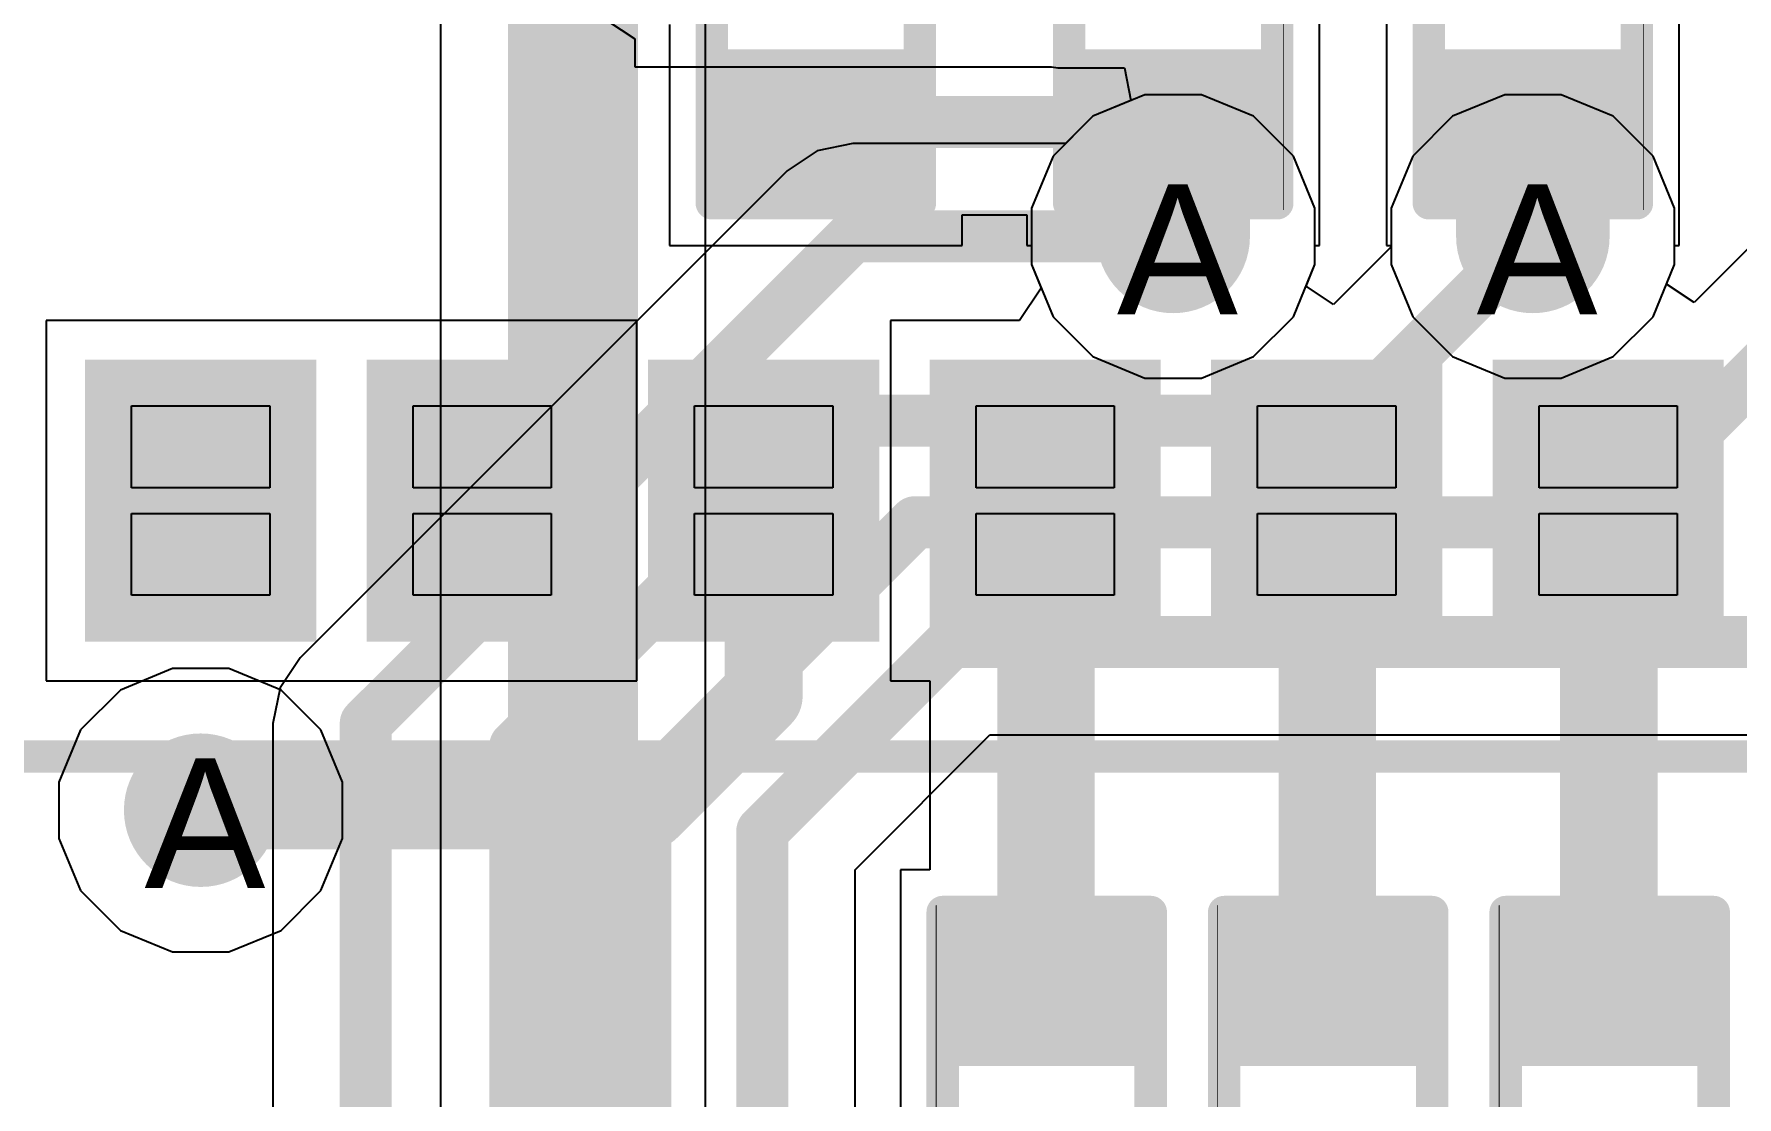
# Model space of a CAD drawing. Header units: inches. Extents: x 0 to 5271, y 0 to 5417.
# Drawn here: x 120.19 to 126.85, y 28.31 to 32.46 of the extents above; entities that cross this region are included whole.
import ezdxf

# ---------------------------------------------------------------- set-up
doc = ezdxf.new("R2010")
doc.units = ezdxf.units.IN
for name, color, linetype in [('Bottom Layer', 5, 'Continuous'), ('Bottom Overlay', 54, 'Continuous'), ('Bottom Paste', 16, 'Continuous'), ('Bottom Solder', 6, 'Continuous'), ('Drill Drawing', 1, 'Continuous'), ('L2_GND1', 16, 'Continuous'), ('L3_SIG1', 76, 'Continuous'), ('L4_PWR', 90, 'Continuous'), ('L5_GND2', 156, 'Continuous'), ('L6_SIG2', 130, 'Continuous'), ('L7_GND3', 216, 'Continuous'), ('Top Layer', 1, 'Continuous'), ('Top Overlay', 2, 'Continuous'), ('Top Paste', 8, 'Continuous'), ('Top Solder', 216, 'Continuous'), ('Via Holes', 16, 'Continuous')]:
    doc.layers.add(name, color=color, linetype=linetype)
doc.styles.add('Arial', font='', dxfattribs={"height": 0.2})
doc.styles.get('Arial').set_extended_font_data('Arial')

# ---------------------------------------------------------------- blocks, each defined once
blk = doc.blocks.new('R___0402_B_182')
at = {"layer": 'Bottom Layer'}
for points in [[(-0.2413, 0.3175), (-0.2413, -0.3175), (-0.6985, -0.3175), (-0.6985, 0.3175)], [(0.6985, 0.3175), (0.6985, -0.3175), (0.2413, -0.3175), (0.2413, 0.3175)]]:
    blk.add_hatch(color=5, dxfattribs=at).paths.add_polyline_path(points)
at = {"layer": 'Bottom Paste'}
for points in [[(-0.2413, 0.3175), (-0.2413, -0.3175), (-0.6985, -0.3175), (-0.6985, 0.3175)], [(0.6985, 0.3175), (0.6985, -0.3175), (0.2413, -0.3175), (0.2413, 0.3175)]]:
    blk.add_hatch(color=16, dxfattribs=at).paths.add_polyline_path(points)
at = {"layer": 'Bottom Solder'}
for points in [[(-0.1863, 0.3725), (-0.1863, -0.3725), (-0.7535, -0.3725), (-0.7535, 0.3725)], [(0.7535, 0.3725), (0.7535, -0.3725), (0.1863, -0.3725), (0.1863, 0.3725)]]:
    blk.add_hatch(color=6, dxfattribs=at).paths.add_polyline_path(points)
at = {"layer": 'Bottom Overlay'}
for points in [[(0.7874, 0.4064, 0.127, 0.127, 0), (-0.7874, 0.4064, 0.127, 0.127, 0)], [(-0.7874, -0.4064, 0.127, 0.127, 0), (-0.7874, 0.4064, 0.127, 0.127, 0)], [(0.7874, -0.4064, 0.127, 0.127, 0), (0.7874, 0.4064, 0.127, 0.127, 0)], [(0.8128, 0.4318, 0.00323, 0.00323, 0), (-0.8128, 0.4318, 0.00323, 0.00323, 0)], [(0.7874, -0.4064, 0.127, 0.127, 0), (-0.7874, -0.4064, 0.127, 0.127, 0)]]:
    blk.add_lwpolyline(points, format="xyseb", dxfattribs=at)
for points in [[(-0.8191, 0.4064, 0.0635, 0.0635, 1), (-0.7556, 0.4064, 0.0635, 0.0635, 1)], [(-0.8191, 0.4064, 0.0635, 0.0635, 1), (-0.7556, 0.4064, 0.0635, 0.0635, 1)], [(0.7557, 0.4064, 0.0635, 0.0635, 1), (0.8192, 0.4064, 0.0635, 0.0635, 1)], [(0.7557, 0.4064, 0.0635, 0.0635, 1), (0.8192, 0.4064, 0.0635, 0.0635, 1)], [(-0.8136, 0.4318, 0.00161, 0.00161, 1), (-0.812, 0.4318, 0.00161, 0.00161, 1)], [(0.812, 0.4318, 0.00161, 0.00161, 1), (0.8136, 0.4318, 0.00161, 0.00161, 1)], [(-0.8191, -0.4064, 0.0635, 0.0635, 1), (-0.7556, -0.4064, 0.0635, 0.0635, 1)], [(-0.8191, -0.4064, 0.0635, 0.0635, 1), (-0.7556, -0.4064, 0.0635, 0.0635, 1)], [(0.7557, -0.4064, 0.0635, 0.0635, 1), (0.8192, -0.4064, 0.0635, 0.0635, 1)], [(0.7557, -0.4064, 0.0635, 0.0635, 1), (0.8192, -0.4064, 0.0635, 0.0635, 1)]]:
    blk.add_lwpolyline(points, format="xyseb", close=True, dxfattribs=at)
blk = doc.blocks.new('R___0402_B_183')
at = {"layer": 'Bottom Layer'}
for points in [[(-0.2413, 0.3175), (-0.2413, -0.3175), (-0.6985, -0.3175), (-0.6985, 0.3175)], [(0.6985, 0.3175), (0.6985, -0.3175), (0.2413, -0.3175), (0.2413, 0.3175)]]:
    blk.add_hatch(color=5, dxfattribs=at).paths.add_polyline_path(points)
at = {"layer": 'Bottom Paste'}
for points in [[(-0.2413, 0.3175), (-0.2413, -0.3175), (-0.6985, -0.3175), (-0.6985, 0.3175)], [(0.6985, 0.3175), (0.6985, -0.3175), (0.2413, -0.3175), (0.2413, 0.3175)]]:
    blk.add_hatch(color=16, dxfattribs=at).paths.add_polyline_path(points)
at = {"layer": 'Bottom Solder'}
for points in [[(-0.1863, 0.3725), (-0.1863, -0.3725), (-0.7535, -0.3725), (-0.7535, 0.3725)], [(0.7535, 0.3725), (0.7535, -0.3725), (0.1863, -0.3725), (0.1863, 0.3725)]]:
    blk.add_hatch(color=6, dxfattribs=at).paths.add_polyline_path(points)
at = {"layer": 'Bottom Overlay'}
for points in [[(0.7874, 0.4064, 0.127, 0.127, 0), (-0.7874, 0.4064, 0.127, 0.127, 0)], [(-0.7874, -0.4064, 0.127, 0.127, 0), (-0.7874, 0.4064, 0.127, 0.127, 0)], [(0.7874, -0.4064, 0.127, 0.127, 0), (0.7874, 0.4064, 0.127, 0.127, 0)], [(0.8128, 0.4318, 0.00323, 0.00323, 0), (-0.8128, 0.4318, 0.00323, 0.00323, 0)], [(0.7874, -0.4064, 0.127, 0.127, 0), (-0.7874, -0.4064, 0.127, 0.127, 0)]]:
    blk.add_lwpolyline(points, format="xyseb", dxfattribs=at)
for points in [[(-0.8191, 0.4064, 0.0635, 0.0635, 1), (-0.7556, 0.4064, 0.0635, 0.0635, 1)], [(-0.8191, 0.4064, 0.0635, 0.0635, 1), (-0.7556, 0.4064, 0.0635, 0.0635, 1)], [(0.7557, 0.4064, 0.0635, 0.0635, 1), (0.8192, 0.4064, 0.0635, 0.0635, 1)], [(0.7557, 0.4064, 0.0635, 0.0635, 1), (0.8192, 0.4064, 0.0635, 0.0635, 1)], [(-0.8136, 0.4318, 0.00161, 0.00161, 1), (-0.812, 0.4318, 0.00161, 0.00161, 1)], [(0.812, 0.4318, 0.00161, 0.00161, 1), (0.8136, 0.4318, 0.00161, 0.00161, 1)], [(-0.8191, -0.4064, 0.0635, 0.0635, 1), (-0.7556, -0.4064, 0.0635, 0.0635, 1)], [(-0.8191, -0.4064, 0.0635, 0.0635, 1), (-0.7556, -0.4064, 0.0635, 0.0635, 1)], [(0.7557, -0.4064, 0.0635, 0.0635, 1), (0.8192, -0.4064, 0.0635, 0.0635, 1)], [(0.7557, -0.4064, 0.0635, 0.0635, 1), (0.8192, -0.4064, 0.0635, 0.0635, 1)]]:
    blk.add_lwpolyline(points, format="xyseb", close=True, dxfattribs=at)
blk = doc.blocks.new('R___0402_184')
at = {"layer": 'Top Layer'}
for points in [[(-0.6985, -0.3175), (-0.6985, 0.3175), (-0.2413, 0.3175), (-0.2413, -0.3175)], [(0.2413, -0.3175), (0.2413, 0.3175), (0.6985, 0.3175), (0.6985, -0.3175)]]:
    blk.add_hatch(color=1, dxfattribs=at).paths.add_polyline_path(points)
at = {"layer": 'Top Paste'}
for points in [[(-0.6985, -0.3175), (-0.6985, 0.3175), (-0.2413, 0.3175), (-0.2413, -0.3175)], [(0.2413, -0.3175), (0.2413, 0.3175), (0.6985, 0.3175), (0.6985, -0.3175)]]:
    blk.add_hatch(color=8, dxfattribs=at).paths.add_polyline_path(points)
at = {"layer": 'Top Solder'}
for points in [[(-0.7535, -0.3725), (-0.7535, 0.3725), (-0.1863, 0.3725), (-0.1863, -0.3725)], [(0.1863, -0.3725), (0.1863, 0.3725), (0.7535, 0.3725), (0.7535, -0.3725)]]:
    blk.add_hatch(color=216, dxfattribs=at).paths.add_polyline_path(points)
at = {"layer": 'Top Overlay'}
for points in [[(0.7874, 0.4064, 0.127, 0.127, 0), (-0.7874, 0.4064, 0.127, 0.127, 0)], [(-0.7874, -0.4064, 0.127, 0.127, 0), (-0.7874, 0.4064, 0.127, 0.127, 0)], [(0.7874, -0.4064, 0.127, 0.127, 0), (0.7874, 0.4064, 0.127, 0.127, 0)], [(0.7874, -0.4064, 0.127, 0.127, 0), (-0.7874, -0.4064, 0.127, 0.127, 0)], [(0.8128, -0.4318, 0.00323, 0.00323, 0), (-0.8128, -0.4318, 0.00323, 0.00323, 0)]]:
    blk.add_lwpolyline(points, format="xyseb", dxfattribs=at)
for points in [[(-0.8191, 0.4064, 0.0635, 0.0635, 1), (-0.7556, 0.4064, 0.0635, 0.0635, 1)], [(-0.8191, 0.4064, 0.0635, 0.0635, 1), (-0.7556, 0.4064, 0.0635, 0.0635, 1)], [(0.7557, 0.4064, 0.0635, 0.0635, 1), (0.8192, 0.4064, 0.0635, 0.0635, 1)], [(0.7557, 0.4064, 0.0635, 0.0635, 1), (0.8192, 0.4064, 0.0635, 0.0635, 1)], [(-0.8191, -0.4064, 0.0635, 0.0635, 1), (-0.7556, -0.4064, 0.0635, 0.0635, 1)], [(-0.8191, -0.4064, 0.0635, 0.0635, 1), (-0.7556, -0.4064, 0.0635, 0.0635, 1)], [(0.7557, -0.4064, 0.0635, 0.0635, 1), (0.8192, -0.4064, 0.0635, 0.0635, 1)], [(0.7557, -0.4064, 0.0635, 0.0635, 1), (0.8192, -0.4064, 0.0635, 0.0635, 1)], [(-0.8136, -0.4318, 0.00161, 0.00161, 1), (-0.812, -0.4318, 0.00161, 0.00161, 1)], [(0.812, -0.4318, 0.00161, 0.00161, 1), (0.8136, -0.4318, 0.00161, 0.00161, 1)]]:
    blk.add_lwpolyline(points, format="xyseb", close=True, dxfattribs=at)
blk = doc.blocks.new('R___0402_186')
at = {"layer": 'Top Layer'}
for points in [[(-0.6985, -0.3175), (-0.6985, 0.3175), (-0.2413, 0.3175), (-0.2413, -0.3175)], [(0.2413, -0.3175), (0.2413, 0.3175), (0.6985, 0.3175), (0.6985, -0.3175)]]:
    blk.add_hatch(color=1, dxfattribs=at).paths.add_polyline_path(points)
at = {"layer": 'Top Paste'}
for points in [[(-0.6985, -0.3175), (-0.6985, 0.3175), (-0.2413, 0.3175), (-0.2413, -0.3175)], [(0.2413, -0.3175), (0.2413, 0.3175), (0.6985, 0.3175), (0.6985, -0.3175)]]:
    blk.add_hatch(color=8, dxfattribs=at).paths.add_polyline_path(points)
at = {"layer": 'Top Solder'}
for points in [[(-0.7535, -0.3725), (-0.7535, 0.3725), (-0.1863, 0.3725), (-0.1863, -0.3725)], [(0.1863, -0.3725), (0.1863, 0.3725), (0.7535, 0.3725), (0.7535, -0.3725)]]:
    blk.add_hatch(color=216, dxfattribs=at).paths.add_polyline_path(points)
at = {"layer": 'Top Overlay'}
for points in [[(0.7874, 0.4064, 0.127, 0.127, 0), (-0.7874, 0.4064, 0.127, 0.127, 0)], [(-0.7874, -0.4064, 0.127, 0.127, 0), (-0.7874, 0.4064, 0.127, 0.127, 0)], [(0.7874, -0.4064, 0.127, 0.127, 0), (0.7874, 0.4064, 0.127, 0.127, 0)], [(0.7874, -0.4064, 0.127, 0.127, 0), (-0.7874, -0.4064, 0.127, 0.127, 0)], [(0.8128, -0.4318, 0.00323, 0.00323, 0), (-0.8128, -0.4318, 0.00323, 0.00323, 0)]]:
    blk.add_lwpolyline(points, format="xyseb", dxfattribs=at)
for points in [[(-0.8191, 0.4064, 0.0635, 0.0635, 1), (-0.7556, 0.4064, 0.0635, 0.0635, 1)], [(-0.8191, 0.4064, 0.0635, 0.0635, 1), (-0.7556, 0.4064, 0.0635, 0.0635, 1)], [(0.7557, 0.4064, 0.0635, 0.0635, 1), (0.8192, 0.4064, 0.0635, 0.0635, 1)], [(0.7557, 0.4064, 0.0635, 0.0635, 1), (0.8192, 0.4064, 0.0635, 0.0635, 1)], [(-0.8191, -0.4064, 0.0635, 0.0635, 1), (-0.7556, -0.4064, 0.0635, 0.0635, 1)], [(-0.8191, -0.4064, 0.0635, 0.0635, 1), (-0.7556, -0.4064, 0.0635, 0.0635, 1)], [(0.7557, -0.4064, 0.0635, 0.0635, 1), (0.8192, -0.4064, 0.0635, 0.0635, 1)], [(0.7557, -0.4064, 0.0635, 0.0635, 1), (0.8192, -0.4064, 0.0635, 0.0635, 1)], [(-0.8136, -0.4318, 0.00161, 0.00161, 1), (-0.812, -0.4318, 0.00161, 0.00161, 1)], [(0.812, -0.4318, 0.00161, 0.00161, 1), (0.8136, -0.4318, 0.00161, 0.00161, 1)]]:
    blk.add_lwpolyline(points, format="xyseb", close=True, dxfattribs=at)
blk = doc.blocks.new('R___0402_187')
at = {"layer": 'Top Layer'}
for points in [[(-0.6985, -0.3175), (-0.6985, 0.3175), (-0.2413, 0.3175), (-0.2413, -0.3175)], [(0.2413, -0.3175), (0.2413, 0.3175), (0.6985, 0.3175), (0.6985, -0.3175)]]:
    blk.add_hatch(color=1, dxfattribs=at).paths.add_polyline_path(points)
at = {"layer": 'Top Paste'}
for points in [[(-0.6985, -0.3175), (-0.6985, 0.3175), (-0.2413, 0.3175), (-0.2413, -0.3175)], [(0.2413, -0.3175), (0.2413, 0.3175), (0.6985, 0.3175), (0.6985, -0.3175)]]:
    blk.add_hatch(color=8, dxfattribs=at).paths.add_polyline_path(points)
at = {"layer": 'Top Solder'}
for points in [[(-0.7535, -0.3725), (-0.7535, 0.3725), (-0.1863, 0.3725), (-0.1863, -0.3725)], [(0.1863, -0.3725), (0.1863, 0.3725), (0.7535, 0.3725), (0.7535, -0.3725)]]:
    blk.add_hatch(color=216, dxfattribs=at).paths.add_polyline_path(points)
at = {"layer": 'Top Overlay'}
for points in [[(0.7874, 0.4064, 0.127, 0.127, 0), (-0.7874, 0.4064, 0.127, 0.127, 0)], [(-0.7874, -0.4064, 0.127, 0.127, 0), (-0.7874, 0.4064, 0.127, 0.127, 0)], [(0.7874, -0.4064, 0.127, 0.127, 0), (0.7874, 0.4064, 0.127, 0.127, 0)], [(0.7874, -0.4064, 0.127, 0.127, 0), (-0.7874, -0.4064, 0.127, 0.127, 0)], [(0.8128, -0.4318, 0.00323, 0.00323, 0), (-0.8128, -0.4318, 0.00323, 0.00323, 0)]]:
    blk.add_lwpolyline(points, format="xyseb", dxfattribs=at)
for points in [[(-0.8192, 0.4064, 0.0635, 0.0635, 1), (-0.7557, 0.4064, 0.0635, 0.0635, 1)], [(-0.8192, 0.4064, 0.0635, 0.0635, 1), (-0.7557, 0.4064, 0.0635, 0.0635, 1)], [(0.7556, 0.4064, 0.0635, 0.0635, 1), (0.8191, 0.4064, 0.0635, 0.0635, 1)], [(0.7556, 0.4064, 0.0635, 0.0635, 1), (0.8191, 0.4064, 0.0635, 0.0635, 1)], [(-0.8192, -0.4064, 0.0635, 0.0635, 1), (-0.7557, -0.4064, 0.0635, 0.0635, 1)], [(-0.8192, -0.4064, 0.0635, 0.0635, 1), (-0.7557, -0.4064, 0.0635, 0.0635, 1)], [(0.7556, -0.4064, 0.0635, 0.0635, 1), (0.8191, -0.4064, 0.0635, 0.0635, 1)], [(0.7556, -0.4064, 0.0635, 0.0635, 1), (0.8191, -0.4064, 0.0635, 0.0635, 1)], [(-0.8137, -0.4318, 0.00161, 0.00161, 1), (-0.812, -0.4318, 0.00161, 0.00161, 1)], [(0.8119, -0.4318, 0.00161, 0.00161, 1), (0.8136, -0.4318, 0.00161, 0.00161, 1)]]:
    blk.add_lwpolyline(points, format="xyseb", close=True, dxfattribs=at)
blk = doc.blocks.new('A7682E_268')
at = {"layer": 'Top Layer'}
for points in [[(-6.95, -8.35), (-6.25, -8.35), (-6.25, -9.25), (-6.95, -9.25)], [(-5.85, -8.35), (-5.15, -8.35), (-5.15, -9.25), (-5.85, -9.25)], [(-4.75, -8.35), (-4.05, -8.35), (-4.05, -9.25), (-4.75, -9.25)], [(-3.65, -8.35), (-2.95, -8.35), (-2.95, -9.25), (-3.65, -9.25)], [(-2.55, -8.35), (-1.85, -8.35), (-1.85, -9.25), (-2.55, -9.25)], [(-1.45, -8.35), (-0.75, -8.35), (-0.75, -9.25), (-1.45, -9.25)]]:
    blk.add_hatch(color=1, dxfattribs=at).paths.add_polyline_path(points)
at = {"layer": 'Top Solder'}
for points in [[(-7.0516, -8.2484), (-6.1484, -8.2484), (-6.1484, -9.3516), (-7.0516, -9.3516)], [(-5.9516, -8.2484), (-5.0484, -8.2484), (-5.0484, -9.3516), (-5.9516, -9.3516)], [(-4.8516, -8.2484), (-3.9484, -8.2484), (-3.9484, -9.3516), (-4.8516, -9.3516)], [(-3.7516, -8.2484), (-2.8484, -8.2484), (-2.8484, -9.3516), (-3.7516, -9.3516)], [(-2.6516, -8.2484), (-1.7484, -8.2484), (-1.7484, -9.3516), (-2.6516, -9.3516)], [(-1.5516, -8.2484), (-0.6484, -8.2484), (-0.6484, -9.3516), (-1.5516, -9.3516)]]:
    blk.add_hatch(color=216, dxfattribs=at).paths.add_polyline_path(points)
at = {"layer": 'Top Overlay'}
blk.add_lwpolyline([(-9.8, -9.8, 0.127, 0.127, 0), (9.8, -9.8, 0.127, 0.127, 0)], format="xyseb", dxfattribs=at)
at = {"layer": 'Top Paste'}
for p, q in [((-6.87, -8.75), (-6.87, -8.43)), ((-6.87, -8.43), (-6.33, -8.43)), ((-6.33, -8.43), (-6.33, -8.75)), ((-5.77, -8.75), (-5.77, -8.43)), ((-5.77, -8.43), (-5.23, -8.43)), ((-5.23, -8.43), (-5.23, -8.75)), ((-4.67, -8.75), (-4.67, -8.43)), ((-4.67, -8.43), (-4.13, -8.43)), ((-4.13, -8.43), (-4.13, -8.75)), ((-3.57, -8.75), (-3.57, -8.43)), ((-3.57, -8.43), (-3.03, -8.43)), ((-3.03, -8.43), (-3.03, -8.75)), ((-2.47, -8.75), (-2.47, -8.43)), ((-2.47, -8.43), (-1.93, -8.43)), ((-1.93, -8.43), (-1.93, -8.75)), ((-1.37, -8.75), (-1.37, -8.43)), ((-1.37, -8.43), (-0.83, -8.43)), ((-0.83, -8.43), (-0.83, -8.75)), ((-6.33, -8.75), (-6.87, -8.75)), ((-5.23, -8.75), (-5.77, -8.75)), ((-4.13, -8.75), (-4.67, -8.75)), ((-3.03, -8.75), (-3.57, -8.75)), ((-1.93, -8.75), (-2.47, -8.75)), ((-0.83, -8.75), (-1.37, -8.75)), ((-6.87, -9.17), (-6.87, -8.85)), ((-6.87, -8.85), (-6.33, -8.85)), ((-6.33, -8.85), (-6.33, -9.17)), ((-5.77, -9.17), (-5.77, -8.85)), ((-5.77, -8.85), (-5.23, -8.85)), ((-5.23, -8.85), (-5.23, -9.17)), ((-4.67, -9.17), (-4.67, -8.85)), ((-4.67, -8.85), (-4.13, -8.85)), ((-4.13, -8.85), (-4.13, -9.17)), ((-3.57, -9.17), (-3.57, -8.85)), ((-3.57, -8.85), (-3.03, -8.85)), ((-3.03, -8.85), (-3.03, -9.17)), ((-2.47, -9.17), (-2.47, -8.85)), ((-2.47, -8.85), (-1.93, -8.85)), ((-1.93, -8.85), (-1.93, -9.17)), ((-1.37, -9.17), (-1.37, -8.85)), ((-1.37, -8.85), (-0.83, -8.85)), ((-0.83, -8.85), (-0.83, -9.17)), ((-6.33, -9.17), (-6.87, -9.17)), ((-5.23, -9.17), (-5.77, -9.17)), ((-4.13, -9.17), (-4.67, -9.17)), ((-3.03, -9.17), (-3.57, -9.17)), ((-1.93, -9.17), (-2.47, -9.17)), ((-0.83, -9.17), (-1.37, -9.17))]:
    blk.add_line(p, q, dxfattribs=at)
blk = doc.blocks.new('R___0402_B_274')
at = {"layer": 'Bottom Layer'}
for points in [[(-0.2413, 0.3175), (-0.2413, -0.3175), (-0.6985, -0.3175), (-0.6985, 0.3175)], [(0.6985, 0.3175), (0.6985, -0.3175), (0.2413, -0.3175), (0.2413, 0.3175)]]:
    blk.add_hatch(color=5, dxfattribs=at).paths.add_polyline_path(points)
at = {"layer": 'Bottom Paste'}
for points in [[(-0.2413, 0.3175), (-0.2413, -0.3175), (-0.6985, -0.3175), (-0.6985, 0.3175)], [(0.6985, 0.3175), (0.6985, -0.3175), (0.2413, -0.3175), (0.2413, 0.3175)]]:
    blk.add_hatch(color=16, dxfattribs=at).paths.add_polyline_path(points)
at = {"layer": 'Bottom Solder'}
for points in [[(-0.1863, 0.3725), (-0.1863, -0.3725), (-0.7535, -0.3725), (-0.7535, 0.3725)], [(0.7535, 0.3725), (0.7535, -0.3725), (0.1863, -0.3725), (0.1863, 0.3725)]]:
    blk.add_hatch(color=6, dxfattribs=at).paths.add_polyline_path(points)
at = {"layer": 'Bottom Overlay'}
for points in [[(-0.7874, 0.4064, 0.127, 0.127, 0), (-0.7874, -0.4064, 0.127, 0.127, 0)], [(-0.7874, 0.4064, 0.127, 0.127, 0), (0.7874, 0.4064, 0.127, 0.127, 0)], [(0.7874, 0.4064, 0.127, 0.127, 0), (0.7874, -0.4064, 0.127, 0.127, 0)], [(-0.8128, 0.4318, 0.00323, 0.00323, 0), (0.8128, 0.4318, 0.00323, 0.00323, 0)], [(-0.7874, -0.4064, 0.127, 0.127, 0), (0.7874, -0.4064, 0.127, 0.127, 0)]]:
    blk.add_lwpolyline(points, format="xyseb", dxfattribs=at)
for points in [[(-0.8192, 0.4064, 0.0635, 0.0635, 1), (-0.7557, 0.4064, 0.0635, 0.0635, 1)], [(-0.8192, 0.4064, 0.0635, 0.0635, 1), (-0.7557, 0.4064, 0.0635, 0.0635, 1)], [(0.7556, 0.4064, 0.0635, 0.0635, 1), (0.8191, 0.4064, 0.0635, 0.0635, 1)], [(0.7556, 0.4064, 0.0635, 0.0635, 1), (0.8191, 0.4064, 0.0635, 0.0635, 1)], [(-0.8136, 0.4318, 0.00161, 0.00161, 1), (-0.812, 0.4318, 0.00161, 0.00161, 1)], [(0.812, 0.4318, 0.00161, 0.00161, 1), (0.8136, 0.4318, 0.00161, 0.00161, 1)], [(-0.8192, -0.4064, 0.0635, 0.0635, 1), (-0.7557, -0.4064, 0.0635, 0.0635, 1)], [(-0.8192, -0.4064, 0.0635, 0.0635, 1), (-0.7557, -0.4064, 0.0635, 0.0635, 1)], [(0.7556, -0.4064, 0.0635, 0.0635, 1), (0.8191, -0.4064, 0.0635, 0.0635, 1)], [(0.7556, -0.4064, 0.0635, 0.0635, 1), (0.8191, -0.4064, 0.0635, 0.0635, 1)]]:
    blk.add_lwpolyline(points, format="xyseb", close=True, dxfattribs=at)

msp = doc.modelspace()

# ---------------------------------------------------------------- hatches: boundary and pattern name
at = {"layer": 'Bottom Layer'}
for points in [[(124.9437, 32.1205), (124.3426, 32.1205), (124.3426, 31.6731), (124.9437, 31.6731)], [(126.3493, 32.1205), (125.7482, 32.1205), (125.7482, 31.6731), (126.3493, 31.6731)]]:
    msp.add_hatch(color=5, dxfattribs=at).paths.add_polyline_path(points)
h = msp.add_hatch(color=5, dxfattribs=at)
edge = h.paths.add_edge_path()
edge.add_arc((124.6436, 31.6731), 0.3, 0, 360)
h = msp.add_hatch(color=5, dxfattribs=at)
edge = h.paths.add_edge_path()
edge.add_arc((126.0492, 31.6731), 0.3, 0, 360)
h = msp.add_hatch(color=5, dxfattribs=at)
edge = h.paths.add_edge_path()
edge.add_arc((120.8431, 29.4305), 0.3, 0, 360)
at = {"layer": 'L2_GND1'}
h = msp.add_hatch(color=16, dxfattribs=at)
edge = h.paths.add_edge_path()
edge.add_arc((124.6436, 31.6731), 0.3, 0, 360)
h = msp.add_hatch(color=16, dxfattribs=at)
edge = h.paths.add_edge_path()
edge.add_arc((126.0492, 31.6731), 0.3, 0, 360)
h = msp.add_hatch(color=16, dxfattribs=at)
edge = h.paths.add_edge_path()
edge.add_arc((120.8431, 29.4305), 0.3, 0, 360)
at = {"layer": 'L3_SIG1'}
h = msp.add_hatch(color=76, dxfattribs=at)
edge = h.paths.add_edge_path()
edge.add_arc((124.6436, 31.6731), 0.3, 0, 360)
h = msp.add_hatch(color=76, dxfattribs=at)
edge = h.paths.add_edge_path()
edge.add_arc((126.0492, 31.6731), 0.3, 0, 360)
h = msp.add_hatch(color=76, dxfattribs=at)
edge = h.paths.add_edge_path()
edge.add_arc((120.8431, 29.4305), 0.3, 0, 360)
at = {"layer": 'L4_PWR'}
h = msp.add_hatch(color=90, dxfattribs=at)
edge = h.paths.add_edge_path()
edge.add_arc((124.6436, 31.6731), 0.3, 0, 360)
h = msp.add_hatch(color=90, dxfattribs=at)
edge = h.paths.add_edge_path()
edge.add_arc((126.0492, 31.6731), 0.3, 0, 360)
h = msp.add_hatch(color=90, dxfattribs=at)
edge = h.paths.add_edge_path()
edge.add_arc((120.8431, 29.4305), 0.3, 0, 360)
at = {"layer": 'L5_GND2'}
h = msp.add_hatch(color=156, dxfattribs=at)
edge = h.paths.add_edge_path()
edge.add_arc((124.6436, 31.6731), 0.3, 0, 360)
h = msp.add_hatch(color=156, dxfattribs=at)
edge = h.paths.add_edge_path()
edge.add_arc((126.0492, 31.6731), 0.3, 0, 360)
h = msp.add_hatch(color=156, dxfattribs=at)
edge = h.paths.add_edge_path()
edge.add_arc((120.8431, 29.4305), 0.3, 0, 360)
at = {"layer": 'L6_SIG2'}
h = msp.add_hatch(color=130, dxfattribs=at)
edge = h.paths.add_edge_path()
edge.add_arc((124.6436, 31.6731), 0.3, 0, 360)
h = msp.add_hatch(color=130, dxfattribs=at)
edge = h.paths.add_edge_path()
edge.add_arc((126.0492, 31.6731), 0.3, 0, 360)
h = msp.add_hatch(color=130, dxfattribs=at)
edge = h.paths.add_edge_path()
edge.add_arc((120.8431, 29.4305), 0.3, 0, 360)
at = {"layer": 'L7_GND3'}
h = msp.add_hatch(color=216, dxfattribs=at)
edge = h.paths.add_edge_path()
edge.add_arc((124.6436, 31.6731), 0.3, 0, 360)
h = msp.add_hatch(color=216, dxfattribs=at)
edge = h.paths.add_edge_path()
edge.add_arc((126.0492, 31.6731), 0.3, 0, 360)
h = msp.add_hatch(color=216, dxfattribs=at)
edge = h.paths.add_edge_path()
edge.add_arc((120.8431, 29.4305), 0.3, 0, 360)
at = {"layer": 'Top Layer'}
h = msp.add_hatch(color=1, dxfattribs=at)
edge = h.paths.add_edge_path()
edge.add_arc((124.6436, 31.6731), 0.3, 0, 360)
h = msp.add_hatch(color=1, dxfattribs=at)
edge = h.paths.add_edge_path()
edge.add_arc((126.0492, 31.6731), 0.3, 0, 360)
h = msp.add_hatch(color=1, dxfattribs=at)
edge = h.paths.add_edge_path()
edge.add_arc((120.8431, 29.4305), 0.3, 0, 360)
at = {"layer": 'Via Holes'}
h = msp.add_hatch(color=7, dxfattribs=at)
edge = h.paths.add_edge_path()
edge.add_arc((124.6436, 31.6731), 0.15, 0, 360)
h = msp.add_hatch(color=7, dxfattribs=at)
edge = h.paths.add_edge_path()
edge.add_arc((126.0492, 31.6731), 0.15, 0, 360)
h = msp.add_hatch(color=7, dxfattribs=at)
edge = h.paths.add_edge_path()
edge.add_arc((120.8431, 29.4305), 0.15, 0, 360)

# ---------------------------------------------------------------- linework, layer by layer
at = {"layer": 'Bottom Layer'}
for p, q in [((125.2151, 31.6379), (125.2151, 32.8067)), ((125.4777, 32.8067), (125.4777, 31.6379)), ((126.6207, 31.6379), (126.6207, 32.8067)), ((122.6756, 32.5013), (122.6756, 31.6379)), ((123.8186, 31.6379), (123.8186, 31.7579)), ((123.8186, 31.7579), (124.0721, 31.7579)), ((124.0721, 31.7579), (124.0721, 31.6379)), ((122.6756, 31.6379), (123.8186, 31.6379)), ((124.0721, 31.6379), (124.0896, 31.6379)), ((124.0896, 31.6379), (124.0896, 31.5629)), ((125.1976, 31.5629), (125.1976, 31.6379)), ((125.1976, 31.6379), (125.2151, 31.6379)), ((125.4777, 31.6379), (125.4952, 31.6379)), ((125.4952, 31.6379), (125.4952, 31.5629)), ((126.6032, 31.5629), (126.6032, 31.6379)), ((126.6032, 31.6379), (126.6207, 31.6379)), ((124.0896, 31.5629), (124.174, 31.3593)), ((125.1133, 31.3593), (125.1976, 31.5629)), ((125.4952, 31.5629), (125.5796, 31.3593)), ((126.5189, 31.3593), (126.6032, 31.5629)), ((124.174, 31.3593), (124.3298, 31.2034)), ((124.9575, 31.2034), (125.1133, 31.3593)), ((125.5796, 31.3593), (125.7354, 31.2034)), ((126.363, 31.2034), (126.5189, 31.3593)), ((124.3298, 31.2034), (124.5334, 31.1191)), ((124.7538, 31.1191), (124.9575, 31.2034)), ((125.7354, 31.2034), (125.939, 31.1191)), ((126.1594, 31.1191), (126.363, 31.2034)), ((124.5334, 31.1191), (124.7538, 31.1191)), ((125.939, 31.1191), (126.1594, 31.1191))]:
    msp.add_line(p, q, dxfattribs=at)
msp.add_lwpolyline([(123.2471, 32.1205, 0.2032, 0.2032, 0), (124.6436, 32.1205, 0.2032, 0.2032, 0)], format="xyseb", dxfattribs=at)
for points in [[(123.1963, 32.1205, 0.1016, 0.1016, 1), (123.2979, 32.1205, 0.1016, 0.1016, 1)], [(124.5928, 32.1205, 0.1016, 0.1016, 1), (124.6944, 32.1205, 0.1016, 0.1016, 1)]]:
    msp.add_lwpolyline(points, format="xyseb", close=True, dxfattribs=at)
at = {"layer": 'L2_GND1'}
for p, q in [((124.5334, 32.2271), (124.3298, 32.1428)), ((124.7538, 32.2271), (124.5334, 32.2271)), ((124.9575, 32.1428), (124.7538, 32.2271)), ((125.939, 32.2271), (125.7354, 32.1428)), ((126.1594, 32.2271), (125.939, 32.2271)), ((126.363, 32.1428), (126.1594, 32.2271)), ((124.3298, 32.1428), (124.174, 31.9869)), ((125.1133, 31.9869), (124.9575, 32.1428)), ((125.7354, 32.1428), (125.5796, 31.9869)), ((126.5189, 31.9869), (126.363, 32.1428)), ((124.174, 31.9869), (124.0896, 31.7833)), ((125.1976, 31.7833), (125.1133, 31.9869)), ((125.5796, 31.9869), (125.4952, 31.7833)), ((126.6032, 31.7833), (126.5189, 31.9869)), ((124.0896, 31.7833), (124.0896, 31.5629)), ((125.1976, 31.5629), (125.1976, 31.7833)), ((125.4952, 31.7833), (125.4952, 31.5629)), ((126.6032, 31.5629), (126.6032, 31.7833)), ((124.0896, 31.5629), (124.174, 31.3593)), ((125.1133, 31.3593), (125.1976, 31.5629)), ((125.4952, 31.5629), (125.5796, 31.3593)), ((126.5189, 31.3593), (126.6032, 31.5629)), ((124.174, 31.3593), (124.3298, 31.2034)), ((124.9575, 31.2034), (125.1133, 31.3593)), ((125.5796, 31.3593), (125.7354, 31.2034)), ((126.363, 31.2034), (126.5189, 31.3593)), ((124.3298, 31.2034), (124.5334, 31.1191)), ((124.7538, 31.1191), (124.9575, 31.2034)), ((125.7354, 31.2034), (125.939, 31.1191)), ((126.1594, 31.1191), (126.363, 31.2034)), ((124.5334, 31.1191), (124.7538, 31.1191)), ((125.939, 31.1191), (126.1594, 31.1191))]:
    msp.add_line(p, q, dxfattribs=at)
at = {"layer": 'L3_SIG1'}
for p, q in [((124.5334, 32.2271), (124.3298, 32.1428)), ((124.7538, 32.2271), (124.5334, 32.2271)), ((124.9575, 32.1428), (124.7538, 32.2271)), ((125.939, 32.2271), (125.7354, 32.1428)), ((126.1594, 32.2271), (125.939, 32.2271)), ((126.363, 32.1428), (126.1594, 32.2271)), ((124.3298, 32.1428), (124.174, 31.9869)), ((125.1133, 31.9869), (124.9575, 32.1428)), ((125.7354, 32.1428), (125.5796, 31.9869)), ((126.5189, 31.9869), (126.363, 32.1428)), ((124.174, 31.9869), (124.0896, 31.7833)), ((125.1976, 31.7833), (125.1133, 31.9869)), ((125.5796, 31.9869), (125.4952, 31.7833)), ((126.6032, 31.7833), (126.5189, 31.9869)), ((124.0896, 31.7833), (124.0896, 31.5629)), ((125.1976, 31.5629), (125.1976, 31.7833)), ((125.4952, 31.7833), (125.4952, 31.5629)), ((126.6032, 31.5629), (126.6032, 31.7833)), ((124.0896, 31.5629), (124.174, 31.3593)), ((125.1133, 31.3593), (125.1976, 31.5629)), ((125.4952, 31.5629), (125.5796, 31.3593)), ((126.5189, 31.3593), (126.6032, 31.5629)), ((124.174, 31.3593), (124.3298, 31.2034)), ((124.9575, 31.2034), (125.1133, 31.3593)), ((125.5796, 31.3593), (125.7354, 31.2034)), ((126.363, 31.2034), (126.5189, 31.3593)), ((124.3298, 31.2034), (124.5334, 31.1191)), ((124.7538, 31.1191), (124.9575, 31.2034)), ((125.7354, 31.2034), (125.939, 31.1191)), ((126.1594, 31.1191), (126.363, 31.2034)), ((124.5334, 31.1191), (124.7538, 31.1191)), ((125.939, 31.1191), (126.1594, 31.1191))]:
    msp.add_line(p, q, dxfattribs=at)
at = {"layer": 'L4_PWR'}
for p, q in [((121.7803, 32.8656), (121.7803, 25.5907)), ((122.8162, 25.5907), (122.8162, 32.8595)), ((124.5334, 32.2271), (124.3298, 32.1428)), ((124.7538, 32.2271), (124.5334, 32.2271)), ((124.9575, 32.1428), (124.7538, 32.2271)), ((125.939, 32.2271), (125.7354, 32.1428)), ((126.1594, 32.2271), (125.939, 32.2271)), ((126.363, 32.1428), (126.1594, 32.2271)), ((124.3298, 32.1428), (124.174, 31.9869)), ((125.1133, 31.9869), (124.9575, 32.1428)), ((125.7354, 32.1428), (125.5796, 31.9869)), ((126.5189, 31.9869), (126.363, 32.1428)), ((124.174, 31.9869), (124.0896, 31.7833)), ((125.1976, 31.7833), (125.1133, 31.9869)), ((125.5796, 31.9869), (125.4952, 31.7833)), ((126.6032, 31.7833), (126.5189, 31.9869)), ((124.0896, 31.7833), (124.0896, 31.5629)), ((125.1976, 31.5629), (125.1976, 31.7833)), ((125.4952, 31.7833), (125.4952, 31.5629)), ((126.6032, 31.5629), (126.6032, 31.7833)), ((124.0896, 31.5629), (124.174, 31.3593)), ((125.1133, 31.3593), (125.1976, 31.5629)), ((125.4952, 31.5629), (125.5796, 31.3593)), ((126.5189, 31.3593), (126.6032, 31.5629)), ((124.174, 31.3593), (124.3298, 31.2034)), ((124.9575, 31.2034), (125.1133, 31.3593)), ((125.5796, 31.3593), (125.7354, 31.2034)), ((126.363, 31.2034), (126.5189, 31.3593)), ((124.3298, 31.2034), (124.5334, 31.1191)), ((124.7538, 31.1191), (124.9575, 31.2034)), ((125.7354, 31.2034), (125.939, 31.1191)), ((126.1594, 31.1191), (126.363, 31.2034)), ((124.5334, 31.1191), (124.7538, 31.1191)), ((125.939, 31.1191), (126.1594, 31.1191)), ((120.7329, 29.9845), (120.5293, 29.9001)), ((120.9533, 29.9845), (120.7329, 29.9845)), ((121.157, 29.9001), (120.9533, 29.9845)), ((120.5293, 29.9001), (120.3735, 29.7443)), ((121.3128, 29.7443), (121.157, 29.9001)), ((120.3735, 29.7443), (120.2891, 29.5407)), ((121.3971, 29.5407), (121.3128, 29.7443)), ((120.2891, 29.5407), (120.2891, 29.3203)), ((121.3971, 29.3203), (121.3971, 29.5407)), ((120.2891, 29.3203), (120.3735, 29.1167)), ((121.3128, 29.1167), (121.3971, 29.3203)), ((120.3735, 29.1167), (120.5293, 28.9608)), ((121.157, 28.9608), (121.3128, 29.1167)), ((120.5293, 28.9608), (120.7329, 28.8765)), ((120.9533, 28.8765), (121.157, 28.9608)), ((120.7329, 28.8765), (120.9533, 28.8765))]:
    msp.add_line(p, q, dxfattribs=at)
msp.add_lwpolyline([(122.2983, 25.5907, 0.508, 0.508, 0), (122.2983, 32.9681, 0.508, 0.508, 0)], format="xyseb", dxfattribs=at)
at = {"layer": 'L5_GND2'}
for p, q in [((124.5334, 32.2271), (124.3298, 32.1428)), ((124.7538, 32.2271), (124.5334, 32.2271)), ((124.9575, 32.1428), (124.7538, 32.2271)), ((125.939, 32.2271), (125.7354, 32.1428)), ((126.1594, 32.2271), (125.939, 32.2271)), ((126.363, 32.1428), (126.1594, 32.2271)), ((124.3298, 32.1428), (124.174, 31.9869)), ((125.1133, 31.9869), (124.9575, 32.1428)), ((125.7354, 32.1428), (125.5796, 31.9869)), ((126.5189, 31.9869), (126.363, 32.1428)), ((124.174, 31.9869), (124.0896, 31.7833)), ((125.1976, 31.7833), (125.1133, 31.9869)), ((125.5796, 31.9869), (125.4952, 31.7833)), ((126.6032, 31.7833), (126.5189, 31.9869)), ((124.0896, 31.7833), (124.0896, 31.5629)), ((125.1976, 31.5629), (125.1976, 31.7833)), ((125.4952, 31.7833), (125.4952, 31.5629)), ((126.6032, 31.5629), (126.6032, 31.7833)), ((124.0896, 31.5629), (124.174, 31.3593)), ((125.1133, 31.3593), (125.1976, 31.5629)), ((125.4952, 31.5629), (125.5796, 31.3593)), ((126.5189, 31.3593), (126.6032, 31.5629)), ((124.174, 31.3593), (124.3298, 31.2034)), ((124.9575, 31.2034), (125.1133, 31.3593)), ((125.5796, 31.3593), (125.7354, 31.2034)), ((126.363, 31.2034), (126.5189, 31.3593)), ((124.3298, 31.2034), (124.5334, 31.1191)), ((124.7538, 31.1191), (124.9575, 31.2034)), ((125.7354, 31.2034), (125.939, 31.1191)), ((126.1594, 31.1191), (126.363, 31.2034)), ((124.5334, 31.1191), (124.7538, 31.1191)), ((125.939, 31.1191), (126.1594, 31.1191))]:
    msp.add_line(p, q, dxfattribs=at)
at = {"layer": 'L6_SIG2'}
for p, q in [((124.5334, 32.2271), (124.3298, 32.1428)), ((124.7538, 32.2271), (124.5334, 32.2271)), ((124.9575, 32.1428), (124.7538, 32.2271)), ((125.939, 32.2271), (125.7354, 32.1428)), ((126.1594, 32.2271), (125.939, 32.2271)), ((126.363, 32.1428), (126.1594, 32.2271)), ((124.3298, 32.1428), (124.2227, 32.0357)), ((125.1133, 31.9869), (124.9575, 32.1428)), ((125.7354, 32.1428), (125.5796, 31.9869)), ((126.5189, 31.9869), (126.363, 32.1428)), ((123.3913, 32.0357), (123.2526, 32.0081)), ((124.2227, 32.0357), (123.3913, 32.0357)), ((123.3913, 32.0357), (123.3913, 32.0357)), ((123.2526, 32.0081), (123.1349, 31.9295)), ((125.1976, 31.7833), (125.1133, 31.9869)), ((125.5796, 31.9869), (125.4952, 31.7833)), ((126.6032, 31.7833), (126.5189, 31.9869)), ((123.1349, 31.9295), (121.2318, 30.0264)), ((123.1349, 31.9295), (123.1349, 31.9295)), ((125.1976, 31.5629), (125.1976, 31.7833)), ((125.4952, 31.7833), (125.4952, 31.6319)), ((126.6032, 31.5629), (126.6032, 31.7833)), ((125.4952, 31.6319), (125.2707, 31.4073)), ((126.8966, 31.6319), (126.6792, 31.4144)), ((125.163, 31.4793), (125.1976, 31.5629)), ((126.5715, 31.4863), (126.6032, 31.5629)), ((125.2707, 31.4073), (125.163, 31.4793)), ((126.6792, 31.4144), (126.5715, 31.4863)), ((121.2318, 30.0264), (121.1532, 29.9087)), ((121.1532, 29.9087), (121.1256, 29.77)), ((121.1256, 29.77), (121.1256, 29.77)), ((121.1256, 29.77), (121.1256, 20.8276)), ((123.4002, 29.1977), (123.9274, 29.725)), ((123.9274, 29.725), (127.2633, 29.725)), ((123.4002, 21.9873), (123.4002, 29.1977))]:
    msp.add_line(p, q, dxfattribs=at)
for points in [[(121.4882, 29.77, 0.2032, 0.2032, 0), (123.3913, 31.6731, 0.2032, 0.2032, 0)], [(123.3913, 31.6731, 0.2032, 0.2032, 0), (124.6436, 31.6731, 0.2032, 0.2032, 0)], [(125.3285, 30.9524, 0.2032, 0.2032, 0), (126.0492, 31.6731, 0.2032, 0.2032, 0)], [(126.3337, 30.5562, 0.2032, 0.2032, 0), (127.4506, 31.6731, 0.2032, 0.2032, 0)], [(122.0724, 29.6806, 0.2032, 0.2032, 0), (123.3442, 30.9524, 0.2032, 0.2032, 0)], [(123.3442, 30.9524, 0.2032, 0.2032, 0), (125.3285, 30.9524, 0.2032, 0.2032, 0)], [(122.5804, 29.5015, 0.2032, 0.2032, 0), (123.6351, 30.5562, 0.2032, 0.2032, 0)], [(123.6351, 30.5562, 0.2032, 0.2032, 0), (126.3337, 30.5562, 0.2032, 0.2032, 0)], [(123.0376, 29.3479, 0.2032, 0.2032, 0), (123.7772, 30.0876, 0.2032, 0.2032, 0)], [(123.7772, 30.0876, 0.2032, 0.2032, 0), (127.2633, 30.0876, 0.2032, 0.2032, 0)], [(121.4882, 20.8276, 0.2032, 0.2032, 0), (121.4882, 29.77, 0.2032, 0.2032, 0)], [(122.0724, 21.6416, 0.2032, 0.2032, 0), (122.0724, 29.6806, 0.2032, 0.2032, 0)], [(122.5804, 21.7196, 0.2032, 0.2032, 0), (122.5804, 29.5015, 0.2032, 0.2032, 0)], [(123.0376, 21.8372, 0.2032, 0.2032, 0), (123.0376, 29.3479, 0.2032, 0.2032, 0)]]:
    msp.add_lwpolyline(points, format="xyseb", dxfattribs=at)
for points in [[(123.3405, 31.6731, 0.1016, 0.1016, 1), (123.4421, 31.6731, 0.1016, 0.1016, 1)], [(123.3405, 31.6731, 0.1016, 0.1016, 1), (123.4421, 31.6731, 0.1016, 0.1016, 1)], [(124.5928, 31.6731, 0.1016, 0.1016, 1), (124.6944, 31.6731, 0.1016, 0.1016, 1)], [(125.9984, 31.6731, 0.1016, 0.1016, 1), (126.1, 31.6731, 0.1016, 0.1016, 1)], [(123.2934, 30.9524, 0.1016, 0.1016, 1), (123.395, 30.9524, 0.1016, 0.1016, 1)], [(123.2934, 30.9524, 0.1016, 0.1016, 1), (123.395, 30.9524, 0.1016, 0.1016, 1)], [(125.2777, 30.9524, 0.1016, 0.1016, 1), (125.3793, 30.9524, 0.1016, 0.1016, 1)], [(125.2777, 30.9524, 0.1016, 0.1016, 1), (125.3793, 30.9524, 0.1016, 0.1016, 1)], [(123.5843, 30.5562, 0.1016, 0.1016, 1), (123.6859, 30.5562, 0.1016, 0.1016, 1)], [(123.5843, 30.5562, 0.1016, 0.1016, 1), (123.6859, 30.5562, 0.1016, 0.1016, 1)], [(126.2829, 30.5562, 0.1016, 0.1016, 1), (126.3845, 30.5562, 0.1016, 0.1016, 1)], [(126.2829, 30.5562, 0.1016, 0.1016, 1), (126.3845, 30.5562, 0.1016, 0.1016, 1)], [(123.7264, 30.0876, 0.1016, 0.1016, 1), (123.828, 30.0876, 0.1016, 0.1016, 1)], [(123.7264, 30.0876, 0.1016, 0.1016, 1), (123.828, 30.0876, 0.1016, 0.1016, 1)], [(121.4374, 29.77, 0.1016, 0.1016, 1), (121.539, 29.77, 0.1016, 0.1016, 1)], [(121.4374, 29.77, 0.1016, 0.1016, 1), (121.539, 29.77, 0.1016, 0.1016, 1)], [(122.0216, 29.6806, 0.1016, 0.1016, 1), (122.1232, 29.6806, 0.1016, 0.1016, 1)], [(122.0216, 29.6806, 0.1016, 0.1016, 1), (122.1232, 29.6806, 0.1016, 0.1016, 1)], [(122.5296, 29.5015, 0.1016, 0.1016, 1), (122.6312, 29.5015, 0.1016, 0.1016, 1)], [(122.5296, 29.5015, 0.1016, 0.1016, 1), (122.6312, 29.5015, 0.1016, 0.1016, 1)], [(122.9868, 29.3479, 0.1016, 0.1016, 1), (123.0884, 29.3479, 0.1016, 0.1016, 1)], [(122.9868, 29.3479, 0.1016, 0.1016, 1), (123.0884, 29.3479, 0.1016, 0.1016, 1)]]:
    msp.add_lwpolyline(points, format="xyseb", close=True, dxfattribs=at)
at = {"layer": 'L7_GND3'}
for p, q in [((124.5334, 32.2271), (124.3298, 32.1428)), ((124.7538, 32.2271), (124.5334, 32.2271)), ((124.9575, 32.1428), (124.7538, 32.2271)), ((125.939, 32.2271), (125.7354, 32.1428)), ((126.1594, 32.2271), (125.939, 32.2271)), ((126.363, 32.1428), (126.1594, 32.2271)), ((124.3298, 32.1428), (124.174, 31.9869)), ((125.1133, 31.9869), (124.9575, 32.1428)), ((125.7354, 32.1428), (125.5796, 31.9869)), ((126.5189, 31.9869), (126.363, 32.1428)), ((124.174, 31.9869), (124.0896, 31.7833)), ((125.1976, 31.7833), (125.1133, 31.9869)), ((125.5796, 31.9869), (125.4952, 31.7833)), ((126.6032, 31.7833), (126.5189, 31.9869)), ((124.0896, 31.7833), (124.0896, 31.5629)), ((125.1976, 31.5629), (125.1976, 31.7833)), ((125.4952, 31.7833), (125.4952, 31.5629)), ((126.6032, 31.5629), (126.6032, 31.7833)), ((124.0896, 31.5629), (124.174, 31.3593)), ((125.1133, 31.3593), (125.1976, 31.5629)), ((125.4952, 31.5629), (125.5796, 31.3593)), ((126.5189, 31.3593), (126.6032, 31.5629)), ((124.174, 31.3593), (124.3298, 31.2034)), ((124.9575, 31.2034), (125.1133, 31.3593)), ((125.5796, 31.3593), (125.7354, 31.2034)), ((126.363, 31.2034), (126.5189, 31.3593)), ((124.3298, 31.2034), (124.5334, 31.1191)), ((124.7538, 31.1191), (124.9575, 31.2034)), ((125.7354, 31.2034), (125.939, 31.1191)), ((126.1594, 31.1191), (126.363, 31.2034)), ((124.5334, 31.1191), (124.7538, 31.1191)), ((125.939, 31.1191), (126.1594, 31.1191))]:
    msp.add_line(p, q, dxfattribs=at)
at = {"layer": 'Top Layer'}
for p, q in [((122.4335, 32.5156), (122.5391, 32.4451)), ((122.5391, 32.4451), (122.5391, 32.3364)), ((122.5391, 32.3364), (124.1681, 32.3364)), ((124.1681, 32.3364), (124.1931, 32.3314)), ((124.1931, 32.3314), (124.4534, 32.3314)), ((124.4534, 32.3314), (124.4787, 32.2044)), ((124.3298, 32.1428), (124.174, 31.9869)), ((124.4787, 32.2044), (124.3298, 32.1428)), ((124.174, 31.9869), (124.0896, 31.7833)), ((124.0896, 31.7833), (124.0896, 31.5629)), ((124.0896, 31.5629), (124.1275, 31.4714)), ((124.1275, 31.4714), (124.0427, 31.3444)), ((122.5472, 31.3444), (120.2391, 31.3444)), ((120.2391, 31.3444), (120.2391, 29.9364)), ((122.5472, 29.9364), (122.5472, 31.3444)), ((124.0427, 31.3444), (123.5392, 31.3444)), ((123.5392, 31.3444), (123.5392, 29.9364)), ((120.2391, 29.9364), (122.5472, 29.9364)), ((123.5392, 29.9364), (123.6931, 29.9364)), ((123.6931, 29.9364), (123.6931, 29.1975)), ((123.6931, 29.1975), (123.5779, 29.1975)), ((123.5779, 29.1975), (123.5779, 28.2323))]:
    msp.add_line(p, q, dxfattribs=at)
for points in [[(124.1463, 28.718, 0.381, 0.381, 0), (124.1463, 30.6373, 0.381, 0.381, 0)], [(125.2463, 28.718, 0.381, 0.381, 0), (125.2463, 30.6373, 0.381, 0.381, 0)], [(126.3462, 28.718, 0.381, 0.381, 0), (126.3462, 30.6373, 0.381, 0.381, 0)], [(123.0431, 29.8759, 0.3048, 0.3048, 0), (123.0431, 30.6404, 0.3048, 0.3048, 0)], [(124.1432, 30.6404, 0.254, 0.254, 0), (124.1463, 30.6373, 0.254, 0.254, 0)], [(125.2431, 30.6404, 0.254, 0.254, 0), (125.2463, 30.6373, 0.254, 0.254, 0)], [(126.3432, 30.6404, 0.254, 0.254, 0), (126.3462, 30.6373, 0.254, 0.254, 0)], [(122.5977, 29.4305, 0.3048, 0.3048, 0), (123.0431, 29.8759, 0.3048, 0.3048, 0)], [(120.8431, 29.4305, 0.3048, 0.3048, 0), (122.5977, 29.4305, 0.3048, 0.3048, 0)], [(124.1463, 28.7149, 0.381, 0.381, 0), (124.1463, 28.718, 0.381, 0.381, 0)], [(125.2463, 28.7149, 0.381, 0.381, 0), (125.2463, 28.718, 0.381, 0.381, 0)], [(126.3462, 28.7149, 0.381, 0.381, 0), (126.3462, 28.718, 0.381, 0.381, 0)], [(124.1463, 28.718, 0.254, 0.254, 0), (124.1494, 28.7149, 0.254, 0.254, 0)], [(125.2463, 28.718, 0.254, 0.254, 0), (125.2494, 28.7149, 0.254, 0.254, 0)], [(126.3462, 28.718, 0.254, 0.254, 0), (126.3494, 28.7149, 0.254, 0.254, 0)]]:
    msp.add_lwpolyline(points, format="xyseb", dxfattribs=at)
for points in [[(124.0511, 30.6373, 0.1905, 0.1905, 1), (124.2416, 30.6373, 0.1905, 0.1905, 1)], [(125.151, 30.6373, 0.1905, 0.1905, 1), (125.3415, 30.6373, 0.1905, 0.1905, 1)], [(126.251, 30.6373, 0.1905, 0.1905, 1), (126.4415, 30.6373, 0.1905, 0.1905, 1)], [(122.9669, 30.6404, 0.1524, 0.1524, 1), (123.1193, 30.6404, 0.1524, 0.1524, 1)], [(124.0797, 30.6404, 0.127, 0.127, 1), (124.2067, 30.6404, 0.127, 0.127, 1)], [(124.0828, 30.6373, 0.127, 0.127, 1), (124.2098, 30.6373, 0.127, 0.127, 1)], [(125.1796, 30.6404, 0.127, 0.127, 1), (125.3066, 30.6404, 0.127, 0.127, 1)], [(125.1828, 30.6373, 0.127, 0.127, 1), (125.3098, 30.6373, 0.127, 0.127, 1)], [(126.2797, 30.6404, 0.127, 0.127, 1), (126.4067, 30.6404, 0.127, 0.127, 1)], [(126.2827, 30.6373, 0.127, 0.127, 1), (126.4097, 30.6373, 0.127, 0.127, 1)], [(122.9669, 29.8759, 0.1524, 0.1524, 1), (123.1193, 29.8759, 0.1524, 0.1524, 1)], [(122.9669, 29.8759, 0.1524, 0.1524, 1), (123.1193, 29.8759, 0.1524, 0.1524, 1)], [(120.7669, 29.4305, 0.1524, 0.1524, 1), (120.9193, 29.4305, 0.1524, 0.1524, 1)], [(122.5215, 29.4305, 0.1524, 0.1524, 1), (122.6739, 29.4305, 0.1524, 0.1524, 1)], [(122.5215, 29.4305, 0.1524, 0.1524, 1), (122.6739, 29.4305, 0.1524, 0.1524, 1)], [(124.0511, 28.718, 0.1905, 0.1905, 1), (124.2416, 28.718, 0.1905, 0.1905, 1)], [(124.0511, 28.718, 0.1905, 0.1905, 1), (124.2416, 28.718, 0.1905, 0.1905, 1)], [(124.0511, 28.7149, 0.1905, 0.1905, 1), (124.2416, 28.7149, 0.1905, 0.1905, 1)], [(125.151, 28.718, 0.1905, 0.1905, 1), (125.3415, 28.718, 0.1905, 0.1905, 1)], [(125.151, 28.718, 0.1905, 0.1905, 1), (125.3415, 28.718, 0.1905, 0.1905, 1)], [(125.151, 28.7149, 0.1905, 0.1905, 1), (125.3415, 28.7149, 0.1905, 0.1905, 1)], [(126.251, 28.718, 0.1905, 0.1905, 1), (126.4415, 28.718, 0.1905, 0.1905, 1)], [(126.251, 28.718, 0.1905, 0.1905, 1), (126.4415, 28.718, 0.1905, 0.1905, 1)], [(126.251, 28.7149, 0.1905, 0.1905, 1), (126.4415, 28.7149, 0.1905, 0.1905, 1)], [(124.0828, 28.718, 0.127, 0.127, 1), (124.2098, 28.718, 0.127, 0.127, 1)], [(124.0859, 28.7149, 0.127, 0.127, 1), (124.2129, 28.7149, 0.127, 0.127, 1)], [(125.1828, 28.718, 0.127, 0.127, 1), (125.3098, 28.718, 0.127, 0.127, 1)], [(125.1859, 28.7149, 0.127, 0.127, 1), (125.3129, 28.7149, 0.127, 0.127, 1)], [(126.2827, 28.718, 0.127, 0.127, 1), (126.4097, 28.718, 0.127, 0.127, 1)], [(126.2859, 28.7149, 0.127, 0.127, 1), (126.4129, 28.7149, 0.127, 0.127, 1)]]:
    msp.add_lwpolyline(points, format="xyseb", close=True, dxfattribs=at)

# ---------------------------------------------------------------- block references
msp.add_blockref('A7682E_268', (127.4432, 39.4404))
for name, p, rotation in [('R___0402_B_274', (123.2471, 32.5904), 90), ('R___0402_B_183', (124.6437, 32.5904), 270), ('R___0402_B_182', (126.0492, 32.5904), 270), ('R___0402_187', (124.1494, 28.245), 270), ('R___0402_186', (125.2494, 28.245), 270), ('R___0402_184', (126.3494, 28.245), 270)]:
    msp.add_blockref(name, p, dxfattribs=dict(rotation=rotation))

# ---------------------------------------------------------------- texts
at = {"layer": 'Drill Drawing', "style": 'Arial'}
for p in [(124.4236, 31.3684), (125.8291, 31.3684), (120.6231, 29.1258)]:
    msp.add_text('A', height=0.508, dxfattribs=at).set_placement(p)

doc.saveas('drawing.dxf')
